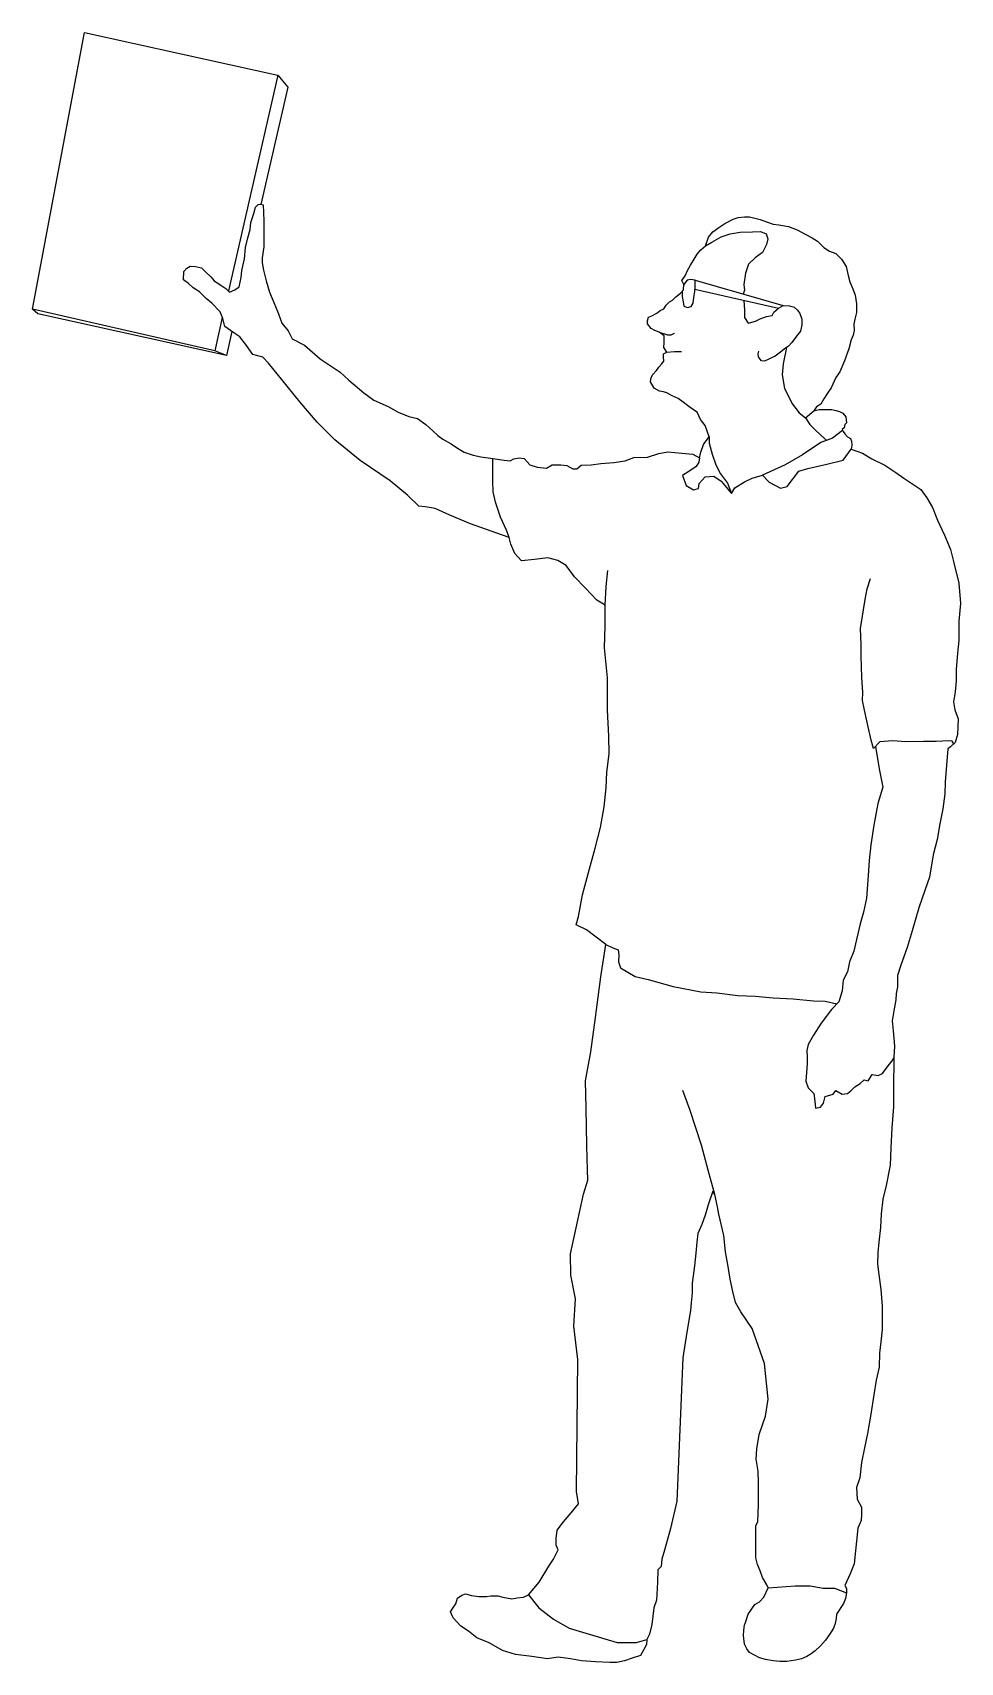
# Model space of a CAD drawing. Header units: millimetres. Extents: x -530 to 548, y -23 to 1871.
import ezdxf

# ---------------------------------------------------------------- set-up
doc = ezdxf.new("R2010")
doc.units = ezdxf.units.MM

msp = doc.modelspace()

# ---------------------------------------------------------------- linework, layer by layer
for p, q in [((-530.2, 1550), (-469.8, 1871.3)), ((-469.8, 1871.3), (-245.5, 1822)), ((-245.5, 1822), (-302.8, 1571)), ((-245.5, 1822), (-233.7, 1807.7)), ((-233.7, 1807.7), (-264.9, 1671.7)), ((-273.2, 1660.9), (-271.4, 1668.6)), ((-271.4, 1668.6), (-268, 1671.4)), ((-271.4, 1668.6), (-271.4, 1668.6)), ((-268, 1671.4), (-265.8, 1671.9)), ((-265.8, 1671.9), (-262.5, 1671.1)), ((-262.5, 1671.1), (-261.6, 1652.4)), ((-277.4, 1642.6), (-276.7, 1650.7)), ((-276.7, 1650.7), (-273.2, 1660.9)), ((-261.6, 1652.4), (-261.6, 1636)), ((267.1, 1644.7), (274, 1649.5)), ((274, 1649.5), (283.5, 1654.5)), ((283.5, 1654.5), (289.5, 1656.4)), ((289.5, 1656.4), (296.8, 1657)), ((296.8, 1657), (302.4, 1657)), ((302.4, 1657), (314.8, 1654.2)), ((314.8, 1654.2), (322.3, 1651.4)), ((322.3, 1651.4), (329.9, 1648.5)), ((329.9, 1648.5), (336.6, 1647.9)), ((336.6, 1647.9), (348, 1646)), ((-283, 1621.5), (-280.2, 1632.7)), ((-280.2, 1632.7), (-277.4, 1642.6)), ((-261.6, 1636), (-261.6, 1622.4)), ((251.6, 1623.6), (255.1, 1633.7)), ((255.1, 1633.7), (259.8, 1639.7)), ((258.8, 1627.6), (269.6, 1633.8)), ((259.8, 1639.7), (267.1, 1644.7)), ((269.6, 1633.8), (280.2, 1637.3)), ((280.2, 1637.3), (291.6, 1639.5)), ((291.6, 1639.5), (305.9, 1639.8)), ((305.9, 1639.8), (315.2, 1640.2)), ((315.2, 1640.2), (321.8, 1637.3)), ((321.8, 1637.3), (323.8, 1631.8)), ((323.8, 1631.8), (322.4, 1624.9)), ((348, 1646), (357.8, 1641.9)), ((357.8, 1641.9), (367.3, 1636.9)), ((367.3, 1636.9), (375.2, 1632.7)), ((375.2, 1632.7), (381.5, 1629)), ((381.5, 1629), (389.1, 1621.4)), ((-284.1, 1608.5), (-283, 1621.5)), ((-261.6, 1622.4), (-263.5, 1609.7)), ((238.3, 1607.8), (241.8, 1613.8)), ((241.8, 1613.8), (245.9, 1618.8)), ((245.9, 1618.8), (251.6, 1623.6)), ((251.6, 1623.6), (258.8, 1627.6)), ((251.6, 1623.6), (251.6, 1623.6)), ((317.8, 1615.7), (309.2, 1609.7)), ((322.4, 1624.9), (317.8, 1615.7)), ((389.1, 1621.4), (395.4, 1617.3)), ((395.4, 1617.3), (403, 1614.4)), ((403, 1614.4), (409.3, 1608.1)), ((-355.1, 1584.1), (-354.6, 1593.7)), ((-354.6, 1593.7), (-350.9, 1597.6)), ((-350.9, 1597.6), (-347, 1599.7)), ((-347, 1599.7), (-341.1, 1599.4)), ((-341.1, 1599.4), (-334, 1597.9)), ((-334, 1597.9), (-329.5, 1593.4)), ((-329.5, 1593.4), (-323.1, 1587.4)), ((-288, 1586.7), (-287.3, 1594.8)), ((-287.3, 1594.8), (-284.1, 1608.5)), ((-263.5, 1609.7), (-263.5, 1603.6)), ((-263.5, 1603.6), (-262.1, 1595.2)), ((-262.1, 1595.2), (-258.9, 1582.7)), ((227.9, 1588.5), (230.7, 1594.8)), ((230.7, 1594.8), (234.2, 1601.2)), ((234.2, 1601.2), (238.3, 1607.8)), ((298.1, 1591.6), (295.9, 1578.6)), ((301.6, 1602.2), (298.1, 1591.6)), ((309.2, 1609.7), (301.6, 1602.2)), ((409.3, 1608.1), (415, 1599.6)), ((415, 1599.6), (417.2, 1588.9)), ((-349.1, 1579.6), (-355.1, 1584.1)), ((-343.5, 1574.5), (-349.1, 1579.6)), ((-336.5, 1570), (-343.5, 1574.5)), ((-323.1, 1587.4), (-319.3, 1582.8)), ((-319.3, 1582.8), (-311.5, 1577.9)), ((-311.5, 1577.9), (-305.9, 1574)), ((-305.9, 1574), (-301.3, 1569.5)), ((-301.3, 1569.5), (-295.3, 1572.3)), ((-295.3, 1572.3), (-290.4, 1575.8)), ((-290.4, 1575.8), (-288, 1586.7)), ((-258.9, 1582.7), (-255, 1569.5)), ((222.5, 1568.6), (226, 1572.4)), ((224.1, 1583.2), (227.9, 1588.5)), ((226.3, 1578.7), (224.1, 1583.2)), ((224.1, 1583.2), (224.1, 1583.2)), ((226, 1572.4), (226.3, 1578.7)), ((226, 1572.4), (226, 1572.4)), ((230, 1583.4), (226.3, 1578.7)), ((226.3, 1578.7), (226.3, 1578.7)), ((227.9, 1588.5), (227.9, 1588.5)), ((227.9, 1588.5), (227.9, 1588.5)), ((234, 1584.5), (230, 1583.4)), ((239.3, 1583.4), (234, 1584.5)), ((239, 1570.3), (239.3, 1576)), ((239.1, 1573.1), (336.1, 1550.9)), ((239.3, 1576), (239.3, 1583.4)), ((239.3, 1583.4), (239.3, 1583.4)), ((239.3, 1583.4), (341.6, 1554)), ((295.9, 1578.6), (296.7, 1571.9)), ((417.2, 1588.9), (419.1, 1581.6)), ((419.1, 1581.6), (422.6, 1573.4)), ((422.6, 1573.4), (425.4, 1566.1)), ((-328.5, 1562.4), (-336.5, 1570)), ((-321.9, 1556.9), (-328.5, 1562.4)), ((-312.4, 1546.9), (-321.9, 1556.9)), ((-255, 1569.5), (-249, 1555)), ((-249, 1555), (-244.4, 1544.4)), ((202.9, 1550.2), (205.7, 1554.6)), ((205.7, 1554.6), (209.5, 1558.4)), ((209.5, 1558.4), (213.3, 1560.3)), ((213.3, 1560.3), (217.1, 1564.1)), ((217.1, 1564.1), (222.5, 1568.6)), ((217.1, 1564.1), (217.1, 1564.1)), ((222.5, 1568.6), (222.5, 1568.6)), ((224.3, 1570.5), (224.4, 1564.5)), ((224.4, 1564.5), (225.7, 1558.3)), ((225.7, 1558.3), (226.4, 1553.3)), ((226.4, 1553.3), (230.7, 1551.7)), ((235, 1552.9), (237.1, 1556.9)), ((237.1, 1556.9), (237.8, 1563.6)), ((237.8, 1563.6), (239, 1570.3)), ((296.7, 1571.9), (295.4, 1567.3)), ((295.9, 1560.1), (296.7, 1548.7)), ((336.1, 1550.9), (341.6, 1554)), ((341.6, 1554), (349.1, 1553.7)), ((349.1, 1553.7), (354.5, 1552.1)), ((425.4, 1566.1), (427, 1556)), ((427, 1556), (426.7, 1545.9)), ((-318.6, 1501.6), (-530.2, 1550)), ((-524, 1544.6), (-530.2, 1550)), ((-305, 1496.2), (-524, 1544.6)), ((-309.9, 1540.1), (-318.6, 1501.6)), ((-309.4, 1538.9), (-312.4, 1546.9)), ((-306.9, 1529.8), (-309.4, 1538.9)), ((-244.4, 1544.4), (-240.5, 1533.8)), ((183.9, 1532.8), (184.2, 1536.3)), ((184.2, 1536.3), (185.2, 1540.7)), ((184.2, 1536.3), (184.2, 1536.3)), ((185.2, 1540.7), (189, 1542.3)), ((189, 1542.3), (195, 1545.1)), ((195, 1545.1), (198.8, 1548.3)), ((198.8, 1548.3), (202.9, 1550.2)), ((230.7, 1551.7), (235, 1552.9)), ((296.7, 1548.7), (296.8, 1540.3)), ((296.8, 1540.3), (301.1, 1533.8)), ((301.1, 1533.8), (309.6, 1535.8)), ((309.6, 1535.8), (314.9, 1538.7)), ((314.9, 1538.7), (322.4, 1541.5)), ((322.4, 1541.5), (328.8, 1542.5)), ((328.8, 1542.5), (330.9, 1546.3)), ((330.9, 1546.3), (336.1, 1550.9)), ((354.5, 1552.1), (358.5, 1548.7)), ((358.5, 1548.7), (360.9, 1544.7)), ((360.9, 1544.7), (363.3, 1538.3)), ((363.3, 1538.3), (363.3, 1531.6)), ((424.8, 1538.3), (423.8, 1532.3)), ((426.7, 1545.9), (424.8, 1538.3)), ((-296.4, 1522.3), (-306.9, 1529.8)), ((-298.6, 1524), (-305, 1496.2)), ((-289.3, 1517.8), (-296.4, 1522.3)), ((-281.8, 1507.8), (-289.3, 1517.8)), ((-240.5, 1533.8), (-233.2, 1524.6)), ((-233.2, 1524.6), (-228.6, 1515.4)), ((-228.6, 1515.4), (-214.3, 1508)), ((188.4, 1527.5), (183.9, 1532.8)), ((192.5, 1525.2), (188.4, 1527.5)), ((188.4, 1527.5), (188.4, 1527.5)), ((197.5, 1523), (192.5, 1525.2)), ((203.5, 1518.9), (197.5, 1523)), ((197.5, 1523), (207.4, 1520)), ((203.5, 1515.1), (203.5, 1518.9)), ((203.5, 1518.9), (203.5, 1518.9)), ((207.4, 1520), (211.7, 1520)), ((211.7, 1520), (215.3, 1521.8)), ((215.3, 1521.8), (215.3, 1521.8)), ((357.1, 1518.5), (351.8, 1511.3)), ((361.7, 1524.4), (357.1, 1518.5)), ((363.3, 1531.6), (361.7, 1524.4)), ((422.9, 1519.5), (420.7, 1514.2)), ((424.2, 1525.1), (422.9, 1519.5)), ((423.8, 1532.3), (424.2, 1525.1)), ((-305, 1496.2), (-318.6, 1501.6)), ((-274.3, 1497.3), (-281.8, 1507.8)), ((-262.7, 1494.2), (-274.3, 1497.3)), ((-214.3, 1508), (-196, 1492.3)), ((202.6, 1498.1), (206.4, 1500)), ((202.6, 1494.3), (202.6, 1498.1)), ((202.9, 1505.3), (203.5, 1511)), ((206.4, 1500), (202.9, 1505.3)), ((203.5, 1511), (203.5, 1515.1)), ((206.4, 1500), (215.3, 1500.7)), ((206.4, 1500), (206.4, 1500)), ((215.3, 1500.7), (223.5, 1500.8)), ((312.8, 1497.9), (313.4, 1501.2)), ((313, 1494.5), (312.8, 1497.9)), ((338.4, 1499.8), (332.3, 1495.3)), ((343.2, 1503.8), (338.4, 1499.8)), ((345.5, 1505.3), (341.7, 1486.5)), ((347.8, 1506.7), (343.2, 1503.8)), ((351.8, 1511.3), (347.8, 1506.7)), ((417.8, 1503.7), (413.1, 1489.8)), ((420.7, 1514.2), (417.8, 1503.7)), ((420.7, 1514.2), (420.7, 1514.2)), ((-256.2, 1487.2), (-262.7, 1494.2)), ((-241.2, 1468.7), (-256.2, 1487.2)), ((-196, 1492.3), (-172.8, 1476.5)), ((190.3, 1474.1), (194.4, 1478.5)), ((194.4, 1478.5), (197.2, 1482.3)), ((197.2, 1482.3), (200.4, 1486.1)), ((200.4, 1486.1), (202.9, 1489.6)), ((202.9, 1489.6), (202.6, 1494.3)), ((315, 1491.6), (313, 1494.5)), ((316.7, 1489.7), (315, 1491.6)), ((319.7, 1489.4), (316.7, 1489.7)), ((323.5, 1491), (319.7, 1489.4)), ((328.3, 1493.4), (323.5, 1491)), ((332.3, 1495.3), (328.3, 1493.4)), ((341.7, 1486.5), (340.7, 1473.6)), ((413.1, 1489.8), (407.4, 1476.9)), ((-219.6, 1442.1), (-241.2, 1468.7)), ((-172.8, 1476.5), (-162.8, 1467.4)), ((-162.8, 1467.4), (-145.4, 1452.5)), ((187.7, 1465.6), (188.4, 1470.3)), ((191.8, 1458.1), (187.7, 1465.6)), ((188.4, 1470.3), (190.3, 1474.1)), ((340.7, 1473.6), (343.1, 1457.6)), ((397.3, 1458.6), (393.2, 1452.3)), ((403, 1470.3), (397.3, 1458.6)), ((407.4, 1476.9), (403, 1470.3)), ((-199.5, 1418.5), (-219.6, 1442.1)), ((-145.4, 1452.5), (-133.8, 1444.2)), ((-133.8, 1444.2), (-117.2, 1436.8)), ((198.1, 1454.4), (191.8, 1458.1)), ((191.8, 1458.1), (191.8, 1458.1)), ((202.8, 1453.7), (198.1, 1454.4)), ((206.6, 1452.5), (202.8, 1453.7)), ((212.6, 1449.3), (206.6, 1452.5)), ((219.6, 1446.1), (212.6, 1449.3)), ((225.6, 1441.7), (219.6, 1446.1)), ((230.6, 1437.9), (225.6, 1441.7)), ((343.1, 1457.6), (352.6, 1439.6)), ((352.6, 1439.6), (360.1, 1429.4)), ((385.6, 1439.6), (380.6, 1436.2)), ((389.1, 1445.6), (385.6, 1439.6)), ((393.2, 1452.3), (389.1, 1445.6)), ((-117.2, 1436.8), (-105.6, 1430.1)), ((-105.6, 1430.1), (-93.2, 1425.2)), ((-93.2, 1425.2), (-83.2, 1422.7)), ((-83.2, 1422.7), (-73.6, 1415.9)), ((236.3, 1433.5), (230.6, 1437.9)), ((241.7, 1430), (236.3, 1433.5)), ((245.5, 1421.8), (241.7, 1430)), ((251.2, 1414.6), (245.5, 1421.8)), ((360.1, 1429.4), (367.5, 1423.6)), ((367.5, 1423.6), (377.4, 1431.7)), ((367.5, 1423.6), (372.7, 1415.7)), ((380.6, 1436.2), (377.4, 1431.7)), ((377.4, 1431.7), (383.7, 1433.4)), ((383.7, 1433.4), (388.4, 1433.4)), ((388.4, 1433.4), (393.5, 1433.4)), ((393.5, 1433.4), (398.2, 1433.4)), ((398.2, 1433.4), (402.8, 1432.2)), ((402.8, 1432.2), (407.1, 1431)), ((407.1, 1431), (411, 1428.9)), ((411, 1428.9), (414.3, 1424.8)), ((414.3, 1424.8), (414.7, 1421.3)), ((414.7, 1421.3), (415.1, 1417.9)), ((-179, 1398), (-199.5, 1418.5)), ((-73.6, 1415.9), (-65.4, 1408.6)), ((-65.4, 1408.6), (-59.3, 1402.9)), ((-59.3, 1402.9), (-53.6, 1398.8)), ((249.3, 1392.5), (255.6, 1401.6)), ((255.6, 1401.6), (251.2, 1414.6)), ((255.6, 1401.6), (255.6, 1401.6)), ((255.6, 1401.6), (255.9, 1394)), ((372.7, 1415.7), (378.1, 1410.6)), ((378.1, 1410.6), (385.9, 1403.1)), ((385.9, 1403.1), (392.3, 1397.4)), ((410.8, 1408.9), (399, 1399.9)), ((412.6, 1412.1), (410.4, 1410.1)), ((410.4, 1410.1), (411.2, 1407.6)), ((411.2, 1407.6), (413.5, 1405.1)), ((413.4, 1415.8), (412.6, 1412.1)), ((415.1, 1417.9), (413.4, 1415.8)), ((413.5, 1405.1), (416.6, 1401.6)), ((416.6, 1401.6), (420, 1399.7)), ((-149.8, 1374.2), (-179, 1398)), ((-53.6, 1398.8), (-43.8, 1393.5)), ((-43.8, 1393.5), (-36.5, 1388.2)), ((-36.5, 1388.2), (-28.8, 1383.8)), ((-28.8, 1383.8), (-18.6, 1380.1)), ((197.1, 1382), (207.9, 1383.9)), ((207.9, 1383.9), (224, 1382.7)), ((224, 1382.7), (236.6, 1381.4)), ((244.5, 1377), (246.1, 1383.6)), ((246.1, 1383.6), (249.3, 1392.5)), ((255.9, 1394), (259.2, 1381.2)), ((385.5, 1394.8), (364, 1380.7)), ((399, 1399.9), (385.5, 1394.8)), ((411.5, 1374.5), (420.7, 1387.2)), ((420, 1399.7), (420.9, 1396.6)), ((421.5, 1392), (420.7, 1387.2)), ((420.7, 1387.2), (433.8, 1382.4)), ((420.9, 1396.6), (421.5, 1392)), ((-114.7, 1350.2), (-149.8, 1374.2)), ((-18.6, 1380.1), (-9.6, 1378.1)), ((-9.6, 1378.1), (4.3, 1376.4)), ((4.3, 1376.4), (17.6, 1374.5)), ((4.3, 1365.2), (4.3, 1376.4)), ((4.3, 1350.1), (4.3, 1365.2)), ((17.6, 1374.5), (24.5, 1373.6)), ((24.5, 1373.6), (29, 1376.1)), ((29, 1376.1), (35, 1377)), ((35, 1377), (40.7, 1376.4)), ((40.7, 1376.4), (44.4, 1372.6)), ((44.4, 1372.6), (47.3, 1368.8)), ((47.3, 1368.8), (55.8, 1366.3)), ((55.8, 1366.3), (66.9, 1365)), ((66.9, 1365), (73.5, 1369.1)), ((73.5, 1369.1), (83.6, 1369.1)), ((83.6, 1369.1), (90.3, 1368.2)), ((90.3, 1368.2), (97.2, 1364.4)), ((97.2, 1364.4), (101.9, 1364.4)), ((101.9, 1364.4), (107, 1368.5)), ((107, 1368.5), (118.8, 1369.1)), ((118.8, 1369.1), (129.9, 1370.4)), ((129.9, 1370.4), (145, 1371.6)), ((145, 1371.6), (158, 1373.5)), ((158, 1373.5), (168.4, 1377.6)), ((168.4, 1377.6), (184.2, 1377.9)), ((184.2, 1377.9), (197.1, 1382)), ((240.7, 1367.2), (232.3, 1361.4)), ((236.6, 1381.4), (244.5, 1377)), ((243.8, 1372.1), (240.7, 1367.2)), ((244.5, 1377), (243.8, 1372.1)), ((259.2, 1381.2), (263.4, 1368.8)), ((263.4, 1368.8), (268.7, 1358.5)), ((344.2, 1368.8), (317.6, 1356.9)), ((364, 1380.7), (344.2, 1368.8)), ((360, 1361.5), (370.2, 1364.8)), ((370.2, 1364.8), (392.3, 1369.9)), ((392.3, 1369.9), (411.5, 1374.5)), ((433.8, 1382.4), (444.7, 1375.8)), ((444.7, 1375.8), (459.8, 1368.4)), ((459.8, 1368.4), (472.5, 1360.2)), ((-94.6, 1333.6), (-114.7, 1350.2)), ((4.7, 1337.6), (4.3, 1350.1)), ((232.3, 1361.4), (224.7, 1356.6)), ((224.7, 1356.6), (229.2, 1345)), ((229.2, 1345), (237.6, 1340.1)), ((243.4, 1341.4), (244.3, 1347.2)), ((244.3, 1347.2), (251, 1355.2)), ((251, 1355.2), (261.2, 1355.7)), ((261.2, 1355.7), (269.6, 1349.9)), ((268.7, 1358.5), (276.9, 1347.8)), ((269.6, 1349.9), (281.6, 1335.7)), ((276.9, 1347.8), (281.6, 1335.7)), ((285.6, 1342.3), (296.7, 1349.4)), ((296.7, 1349.4), (305.6, 1353.4)), ((305.6, 1353.4), (317.6, 1356.9)), ((317.6, 1356.9), (325.5, 1349)), ((325.5, 1349), (338.5, 1341.7)), ((346.4, 1343.9), (360, 1361.5)), ((472.5, 1360.2), (481.8, 1353.3)), ((481.8, 1353.3), (493.6, 1345.9)), ((493.6, 1345.9), (501.8, 1340.2)), ((-81.6, 1321.1), (-94.6, 1333.6)), ((7.4, 1325.5), (4.7, 1337.6)), ((237.6, 1340.1), (243.4, 1341.4)), ((281.6, 1335.7), (285.6, 1342.3)), ((338.5, 1341.7), (346.4, 1343.9)), ((501.8, 1340.2), (508.7, 1330.8)), ((508.7, 1330.8), (515.1, 1319.5)), ((-74, 1320.1), (-81.6, 1321.1)), ((-62.5, 1318.1), (-74, 1320.1)), ((-45.4, 1310.6), (-62.5, 1318.1)), ((-21.4, 1300.5), (-45.4, 1310.6)), ((13.4, 1308.2), (7.4, 1325.5)), ((20.2, 1292.9), (13.4, 1308.2)), ((515.1, 1319.5), (521.1, 1304.7)), ((2.3, 1291.9), (-21.4, 1300.5)), ((23.4, 1284.4), (2.3, 1291.9)), ((23.4, 1284.4), (20.2, 1292.9)), ((521.1, 1304.7), (529.1, 1287.1)), ((25.4, 1276.9), (23.4, 1284.4)), ((29.9, 1265.8), (25.4, 1276.9)), ((529.1, 1287.1), (536.2, 1270.6)), ((536.2, 1270.6), (540.1, 1255.2)), ((37.9, 1257.3), (29.9, 1265.8)), ((53, 1258.8), (37.9, 1257.3)), ((37.9, 1257.3), (37.9, 1257.3)), ((68.5, 1260.8), (53, 1258.8)), ((80.1, 1257.8), (68.5, 1260.8)), ((89.6, 1251.8), (80.1, 1257.8)), ((99.1, 1238.8), (89.6, 1251.8)), ((540.1, 1255.2), (545.8, 1231.6)), ((112.2, 1225.6), (99.1, 1238.8)), ((135.9, 1227.5), (138.1, 1246.3)), ((439.4, 1225), (443, 1236.9)), ((545.8, 1231.6), (547.6, 1207.9)), ((125.3, 1211.6), (112.2, 1225.6)), ((134.8, 1206), (135.9, 1227.5)), ((431.7, 1178.6), (437, 1212.3)), ((437, 1212.3), (439.4, 1225)), ((134.8, 1206), (125.3, 1211.6)), ((134.8, 1182), (134.8, 1206)), ((547.6, 1207.9), (545.8, 1187.3)), ((134.3, 1156.4), (134.8, 1182)), ((432.4, 1159.6), (431.7, 1178.6)), ((545.8, 1187.3), (545.8, 1164.9)), ((137.8, 1121.3), (134.3, 1156.4)), ((432.4, 1146.6), (432.4, 1159.6)), ((545.8, 1164.9), (544.1, 1150)), ((433, 1121.9), (432.4, 1146.6)), ((544.1, 1150), (542.8, 1131)), ((137.8, 1083.7), (137.8, 1121.3)), ((434.2, 1104.3), (433, 1121.9)), ((542.8, 1117.9), (541.4, 1105.1)), ((542.8, 1131), (542.8, 1117.9)), ((433.9, 1095.2), (434.2, 1104.3)), ((541.4, 1105.1), (539.7, 1093.7)), ((139.3, 1053.6), (137.8, 1083.7)), ((435.9, 1085.7), (433.9, 1095.2)), ((438.2, 1074.8), (435.9, 1085.7)), ((539.7, 1093.7), (541, 1084.1)), ((541, 1084.1), (544.9, 1073.6)), ((440.5, 1064.6), (438.2, 1074.8)), ((443.8, 1048.9), (440.5, 1064.6)), ((544.9, 1073.6), (544.1, 1055.6)), ((139.4, 1033.1), (139.3, 1053.6)), ((446.8, 1039.3), (443.8, 1048.9)), ((454, 1046.9), (446.8, 1039.3)), ((469.1, 1048.2), (454, 1046.9)), ((484.3, 1047.2), (469.1, 1048.2)), ((504.6, 1047.6), (484.3, 1047.2)), ((519.6, 1047.4), (504.6, 1047.6)), ((534.1, 1048.4), (519.6, 1047.4)), ((538.1, 1047.7), (534.1, 1048.4)), ((541.4, 1046.4), (536.2, 1041.1)), ((539.9, 1044.8), (538.1, 1047.7)), ((544.1, 1055.6), (541.4, 1046.4)), ((137, 1011.7), (139.4, 1033.1)), ((449, 1041.7), (450.9, 1029.5)), ((450.9, 1029.5), (453.7, 1013.6)), ((533.1, 1038.9), (531.5, 1019.9)), ((536.2, 1041.1), (533.1, 1038.9)), ((536.2, 1041.1), (536.2, 1041.1)), ((536.2, 1041.1), (536.2, 1041.1)), ((136.2, 993.7), (137, 1011.7)), ((453.7, 1013.6), (457.6, 994.2)), ((531.5, 1019.9), (530, 1000.4)), ((133.8, 971.4), (136.2, 993.7)), ((457.6, 994.2), (451.6, 975.3)), ((529.4, 986.6), (527, 969.1)), ((530, 1000.4), (529.4, 986.6)), ((129.4, 947.4), (133.8, 971.4)), ((451.6, 975.3), (446.9, 950.2)), ((527, 969.1), (523.6, 951.6)), ((123.4, 923.4), (129.4, 947.4)), ((446.9, 950.2), (443.4, 927.2)), ((523.6, 951.6), (520.7, 933.7)), ((520.7, 933.7), (515.8, 915.8)), ((115.4, 895.1), (123.4, 923.4)), ((443.4, 927.2), (441.6, 909.1)), ((515.8, 915.8), (511.5, 889.9)), ((108.6, 869.2), (115.4, 895.1)), ((440.6, 891.8), (438.4, 865.5)), ((441.6, 909.1), (440.6, 891.8)), ((506.6, 875.4), (499.3, 854)), ((511.5, 889.9), (506.6, 875.4)), ((103.8, 844), (108.6, 869.2)), ((438.4, 865.5), (434.9, 849.2)), ((499.3, 854), (491.6, 827.4)), ((101.3, 834.2), (103.8, 844)), ((113.3, 828.5), (101.3, 834.2)), ((431, 835.4), (426.8, 817.3)), ((434.9, 849.2), (431, 835.4)), ((135.5, 811.5), (113.3, 828.5)), ((426.8, 817.3), (423.9, 803.9)), ((491.6, 827.4), (485.8, 808)), ((129.8, 773.9), (135.5, 811.5)), ((135.5, 811.5), (143.9, 807.5)), ((143.9, 807.5), (150.1, 805.3)), ((150.1, 805.3), (150.8, 799.5)), ((150.8, 799.5), (150.5, 791.5)), ((423.9, 803.9), (418.9, 791.4)), ((485.8, 808), (478.5, 787.6)), ((150.5, 791.5), (152.6, 784.3)), ((152.6, 784.3), (169.7, 774.5)), ((416.5, 779.7), (411.5, 770.1)), ((418.9, 791.4), (416.5, 779.7)), ((478.5, 787.6), (474.6, 775.5)), ((123.5, 726.6), (129.8, 773.9)), ((169.7, 774.5), (185, 770.8)), ((185, 770.8), (214.1, 762.8)), ((214.1, 762.8), (246.2, 756.6)), ((410.1, 757.8), (406.5, 745)), ((411.5, 770.1), (410.1, 757.8)), ((474.6, 762.4), (473.1, 754.4)), ((474.6, 775.5), (474.6, 762.4)), ((246.2, 756.6), (264.7, 755.2)), ((264.7, 755.2), (289.1, 752.3)), ((289.1, 752.3), (309.1, 751.5)), ((309.1, 751.5), (330.2, 749.4)), ((330.2, 749.4), (353.4, 748.3)), ((353.4, 748.3), (377.1, 746.1)), ((377.1, 746.1), (390.5, 745.7)), ((390.5, 745.7), (404.2, 742.5)), ((406.5, 745), (398, 735.8)), ((404.2, 742.5), (406.5, 745)), ((472.6, 747.2), (470.2, 734.6)), ((473.1, 754.4), (472.6, 747.2)), ((118.4, 686.7), (123.5, 726.6)), ((386, 720.2), (376.8, 706.1)), ((398, 735.8), (386, 720.2)), ((470.2, 734.6), (468.3, 722.9)), ((468.3, 722.9), (469.3, 711.3)), ((376.8, 706.1), (370.8, 695.5)), ((469.3, 711.3), (471.2, 693.4)), ((112.1, 653.1), (118.4, 686.7)), ((370.8, 695.5), (369, 688.4)), ((369, 688.4), (369.4, 681)), ((471.2, 693.4), (470.2, 680.7)), ((369.4, 672.8), (368.7, 662.6)), ((369.4, 681), (369.4, 672.8)), ((457.2, 661.5), (463.5, 670.4)), ((463.5, 670.4), (468.3, 676.5)), ((468.3, 676.5), (470.2, 679.6)), ((470.2, 672.5), (469.7, 651.5)), ((470.2, 680.7), (470.2, 672.5)), ((112.7, 621.3), (112.1, 653.1)), ((368.7, 662.6), (368, 652.7)), ((368, 652.7), (370.8, 644.9)), ((370.8, 644.9), (370.8, 644.9)), ((370.8, 644.9), (377.5, 638.2)), ((420.3, 641.3), (424.9, 646.3)), ((424.9, 646.3), (431, 649.8)), ((431, 649.8), (435.6, 654.1)), ((435.6, 654.1), (440.5, 653)), ((440.5, 653), (445.1, 660.5)), ((445.1, 660.5), (452.2, 659.4)), ((452.2, 659.4), (457.2, 661.5)), ((469.7, 651.5), (469.7, 622.9)), ((233.3, 619.8), (225, 641.7)), ((225, 641.7), (225, 641.7)), ((377.5, 638.2), (378.6, 629.3)), ((378.6, 629.3), (379.3, 621.2)), ((384.9, 622.6), (388.5, 627.2)), ((388.5, 627.2), (390.6, 635)), ((390.6, 635), (399.8, 637.5)), ((390.6, 635), (390.6, 635)), ((399.8, 637.5), (403, 641.7)), ((403, 641.7), (403, 641.7)), ((403, 641.7), (410.4, 637.5)), ((410.4, 637.5), (416.5, 638.5)), ((416.5, 638.5), (420.3, 641.3)), ((113.8, 577.7), (112.7, 621.3)), ((247, 578.5), (233.3, 619.8)), ((379.3, 621.2), (384.9, 622.6)), ((469.7, 622.9), (467.8, 598.6)), ((467.8, 598.6), (466.8, 574.8)), ((114.2, 549.5), (113.8, 577.7)), ((254.4, 549.2), (247, 578.5)), ((466.8, 574.8), (465.9, 554.9)), ((114.6, 537.7), (114.2, 549.5)), ((465.9, 554.9), (461.5, 531.6)), ((109.6, 521.3), (114.6, 537.7)), ((262.3, 520.9), (254.4, 549.2)), ((461.5, 531.6), (457.6, 515.6)), ((94.8, 452.2), (109.6, 521.3)), ((260, 524.8), (254.5, 508.8)), ((262.3, 520.9), (260, 524.8)), ((265.6, 506.5), (262.3, 520.9)), ((457.6, 515.6), (455.7, 498.7)), ((251.5, 498), (247.3, 486)), ((254.5, 508.8), (251.5, 498)), ((266.8, 498), (265.6, 506.5)), ((272.7, 473.5), (266.8, 498)), ((455.7, 498.7), (454.7, 482.5)), ((242.4, 475.5), (241.4, 465.7)), ((247.3, 486), (242.4, 475.5)), ((454.7, 482.5), (452.8, 465.5)), ((241.4, 465.7), (240.4, 452.7)), ((274.7, 454.2), (272.7, 473.5)), ((452.8, 465.5), (451.8, 453.4)), ((95, 427.3), (94.8, 452.2)), ((94.8, 452.2), (94.8, 452.2)), ((94.8, 452.2), (94.8, 452.2)), ((94.8, 452.2), (94.8, 452.2)), ((94.8, 452.2), (94.8, 452.2)), ((94.8, 452.2), (94.8, 452.2)), ((238.8, 438), (237.9, 432.3)), ((240.4, 452.7), (238.8, 438)), ((277.9, 437.2), (274.7, 454.2)), ((280.3, 422.6), (277.9, 437.2)), ((451.8, 453.4), (451.3, 439.9)), ((451.3, 439.9), (452.8, 428.2)), ((100.6, 399.8), (95, 427.3)), ((95, 427.3), (95, 427.3)), ((95, 427.3), (95, 427.3)), ((237.9, 432.3), (236.1, 417.9)), ((236.1, 417.9), (236.1, 406.9)), ((283.1, 408.1), (280.3, 422.6)), ((452.8, 428.2), (455.2, 410.7)), ((98.7, 368.1), (100.6, 399.8)), ((236.1, 406.9), (234.9, 395)), ((286.5, 395.3), (283.1, 408.1)), ((455.2, 410.7), (456.6, 391.3)), ((234.2, 386), (229.9, 361.1)), ((234.9, 395), (234.2, 386)), ((292.6, 384.8), (286.5, 395.3)), ((305.5, 365.4), (292.6, 384.8)), ((456.6, 391.3), (456.6, 377.2)), ((103.1, 329.3), (98.7, 368.1)), ((229.9, 361.1), (225.1, 331.1)), ((320, 324.4), (305.5, 365.4)), ((456.6, 364.1), (455.2, 349.6)), ((456.6, 377.2), (456.6, 364.1)), ((455.2, 349.6), (453.7, 336.5)), ((101.5, 175.9), (103.1, 329.3)), ((225.1, 331.1), (218, 164.5)), ((324.1, 283), (320, 324.4)), ((320, 324.4), (320, 324.4)), ((320, 324.4), (320, 324.4)), ((453.7, 336.5), (453.2, 320.5)), ((449.9, 305.4), (446.9, 288)), ((453.2, 320.5), (449.9, 305.4)), ((446.9, 288), (443.5, 265.7)), ((321.2, 263.2), (324.1, 283)), ((443.5, 265.7), (439.7, 243.4)), ((314, 242.1), (321.2, 263.2)), ((311.1, 225.3), (314, 242.1)), ((439.7, 243.4), (436.3, 226.4)), ((310.2, 213.5), (311.1, 225.3)), ((312.7, 199.6), (310.2, 213.5)), ((432.8, 209.7), (430.9, 191.8)), ((436.3, 226.4), (432.8, 209.7)), ((313.2, 186.1), (312.7, 199.6)), ((430.9, 191.8), (427, 180.6)), ((104.1, 161.4), (101.5, 175.9)), ((313.2, 170.8), (313.2, 186.1)), ((313.2, 160.7), (313.2, 170.8)), ((427, 180.6), (427, 180.6)), ((427, 180.6), (427.5, 167.1)), ((95.4, 151), (104.1, 161.4)), ((218, 164.5), (211, 132.9)), ((312.8, 150.2), (313.2, 160.7)), ((427.5, 167.1), (432.8, 157.8)), ((432.8, 157.8), (432.8, 148.6)), ((79.2, 130.8), (86.6, 140.4)), ((86.6, 140.4), (95.4, 151)), ((211, 132.9), (204, 107.7)), ((309.8, 135.9), (312.3, 140.9)), ((309.8, 98.9), (309.8, 135.9)), ((312.3, 140.9), (312.8, 150.2)), ((428.5, 133.1), (424.1, 91.7)), ((432.3, 142.3), (428.5, 133.1)), ((432.8, 148.6), (432.3, 142.3)), ((78, 121.1), (79.2, 130.8)), ((78, 113.5), (78, 121.1)), ((69.6, 88.9), (74.9, 97.1)), ((74.9, 97.1), (80.3, 108)), ((80.3, 108), (78, 113.5)), ((200.6, 97.1), (200, 88.6)), ((204, 107.7), (200.6, 97.1)), ((311.9, 90.9), (309.8, 98.9)), ((58.4, 70.4), (69.6, 88.9)), ((196.2, 84.8), (195.8, 70.5)), ((200, 88.6), (196.2, 84.8)), ((314.9, 83.7), (311.9, 90.9)), ((317.8, 75.7), (314.9, 83.7)), ((419.7, 80.1), (413.4, 66.5)), ((424.1, 91.7), (419.7, 80.1)), ((-31.5, 55.2), (-27.2, 57)), ((-27.2, 57), (-20.3, 54.9)), ((45.8, 55.7), (58.4, 70.4)), ((195.8, 70.5), (194.6, 49.4)), ((322.9, 67.3), (317.8, 75.7)), ((319.4, 53.2), (324.4, 63.7)), ((324.4, 63.7), (322.9, 67.3)), ((324.4, 63.7), (355.6, 66.3)), ((324.4, 63.7), (324.4, 63.7)), ((355.6, 66.3), (372.9, 66.3)), ((372.9, 66.3), (388.2, 63.6)), ((388.2, 63.6), (401.5, 63.6)), ((401.5, 63.6), (415.3, 58.1)), ((413.4, 66.5), (415.4, 63.1)), ((415.3, 58.1), (414.1, 51.6)), ((415.4, 63.1), (415.3, 58.1)), ((-44.6, 36), (-41.3, 41.5)), ((-41.3, 41.5), (-38.6, 45.3)), ((-38.6, 45.3), (-36.5, 51.7)), ((-36.5, 51.7), (-31.5, 55.2)), ((-20.3, 54.9), (-11.7, 53.7)), ((-11.7, 53.7), (-2.9, 53.7)), ((-2.9, 53.7), (2, 54.4)), ((2, 54.4), (10.1, 54.4)), ((10.1, 54.4), (15.9, 53.2)), ((15.9, 53.2), (26.5, 51.2)), ((26.5, 51.2), (32.8, 52.2)), ((32.8, 52.2), (39.9, 52.9)), ((39.9, 52.9), (45.8, 55.7)), ((45.8, 55.7), (57.8, 40.8)), ((57.8, 40.8), (75, 27.5)), ((191.5, 40.8), (189, 21.1)), ((194.6, 49.4), (191.5, 40.8)), ((301.1, 33.2), (308.9, 44.7)), ((308.9, 44.7), (314.1, 47.6)), ((314.1, 47.6), (319.4, 53.2)), ((319.4, 53.2), (319.4, 53.2)), ((319.4, 53.2), (319.4, 53.2)), ((319.4, 53.2), (319.4, 53.2)), ((411.6, 45.7), (403.5, 33.1)), ((414.1, 51.6), (411.6, 45.7)), ((-41.6, 29.1), (-44.6, 36)), ((-32.7, 19.3), (-41.6, 29.1)), ((-23.9, 13.4), (-32.7, 19.3)), ((75, 27.5), (93, 16.9)), ((189, 21.1), (186.5, 10.2)), ((296.1, 14.8), (296.9, 20.6)), ((296.9, 20.6), (298.7, 26.1)), ((298.7, 26.1), (301.1, 33.2)), ((402.1, 22.6), (400, 17.1)), ((403.1, 28.4), (402.1, 22.6)), ((403.5, 33.1), (403.1, 28.4)), ((403.5, 33.1), (403.5, 33.1)), ((403.5, 33.1), (403.5, 33.1)), ((-14, 5.6), (-23.9, 13.4)), ((0, 0), (-14, 5.6)), ((15.7, -8.9), (0, 0)), ((93, 16.9), (116.2, 10.2)), ((116.2, 10.2), (148.8, 0.3)), ((148.8, 0.3), (171.4, 0.3)), ((171.4, 0.3), (183.2, 3.9)), ((183.2, 3.9), (182.9, -2)), ((186.5, 10.2), (183.2, 3.9)), ((295.6, 8.4), (296.1, 14.8)), ((296.6, -1.4), (295.6, 8.4)), ((390.7, 2.9), (384.9, -3.7)), ((395.5, 9.7), (390.7, 2.9)), ((400, 17.1), (395.5, 9.7)), ((30.9, -13.7), (15.7, -8.9)), ((49.9, -15.9), (30.9, -13.7)), ((67.9, -18.5), (49.9, -15.9)), ((80.5, -16.7), (67.9, -18.5)), ((94.7, -18.5), (80.5, -16.7)), ((107.6, -20.8), (94.7, -18.5)), ((166.2, -17.7), (157.3, -20.9)), ((175.8, -14.6), (166.2, -17.7)), ((179.9, -7.8), (175.8, -14.6)), ((182.9, -2), (179.9, -7.8)), ((299.3, -7.2), (296.6, -1.4)), ((302.7, -11.4), (299.3, -7.2)), ((308.2, -14.5), (302.7, -11.4)), ((314.3, -17.4), (308.2, -14.5)), ((321.1, -19.5), (314.3, -17.4)), ((362.8, -18.5), (355.9, -20.3)), ((369.1, -15.9), (362.8, -18.5)), ((374.4, -13), (369.1, -15.9)), ((378.9, -9.5), (374.4, -13)), ((384.9, -3.7), (378.9, -9.5)), ((123.6, -22), (107.6, -20.8)), ((140.5, -22.8), (123.6, -22)), ((148.6, -22.8), (140.5, -22.8)), ((157.3, -20.9), (148.6, -22.8)), ((330.1, -20.9), (321.1, -19.5)), ((338, -21.9), (330.1, -20.9)), ((345.9, -21.7), (338, -21.9)), ((355.9, -20.3), (345.9, -21.7))]:
    msp.add_line(p, q)

doc.saveas('drawing.dxf')
